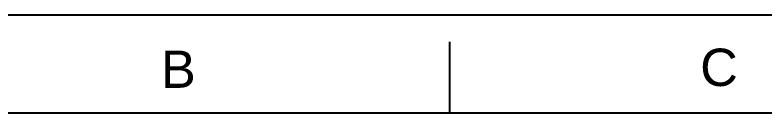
# Model space of a CAD drawing. Header units: millimetres. Extents: x 2915 to 5291, y 1031 to 4391.
# Drawn here: x 3526 to 4138, y 4311 to 4391 of the extents above; entities that cross this region are included whole.
import ezdxf

# ---------------------------------------------------------------- set-up
doc = ezdxf.new("R2010")
doc.units = ezdxf.units.MM
doc.layers.add('FORM', color=7, linetype='Continuous')
doc.styles.get("Standard").update_dxf_attribs({"font": 'arial.ttf'})

msp = doc.modelspace()

# ---------------------------------------------------------------- linework, layer by layer
at = {"layer": 'FORM', "color": 7, "linetype": 'Continuous'}
for p, q in [((2914.65, 4391.24), (5290.65, 4391.24)), ((3881.05, 4311.24), (3881.05, 4369.39)), ((5210.65, 4311.24), (2994.65, 4311.24))]:
    msp.add_line(p, q, dxfattribs=at)

# ---------------------------------------------------------------- texts
at = {"layer": 'FORM', "char_height": 30.5, "attachment_point": 5}
for s, insert in [('B', (3659.73, 4347.01)), ('C', (4100.74, 4348.31))]:
    msp.add_mtext_dynamic_manual_height_columns(s, width=40, gutter_width=50, heights=[0], dxfattribs=dict(at, insert=insert))

doc.saveas('drawing.dxf')
